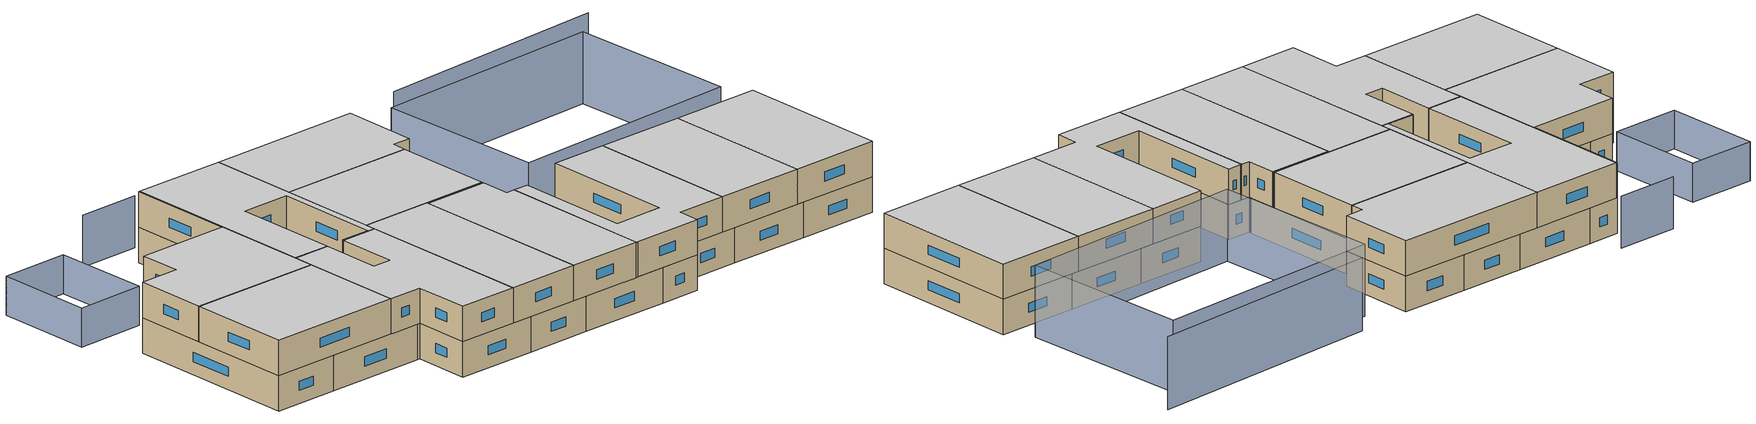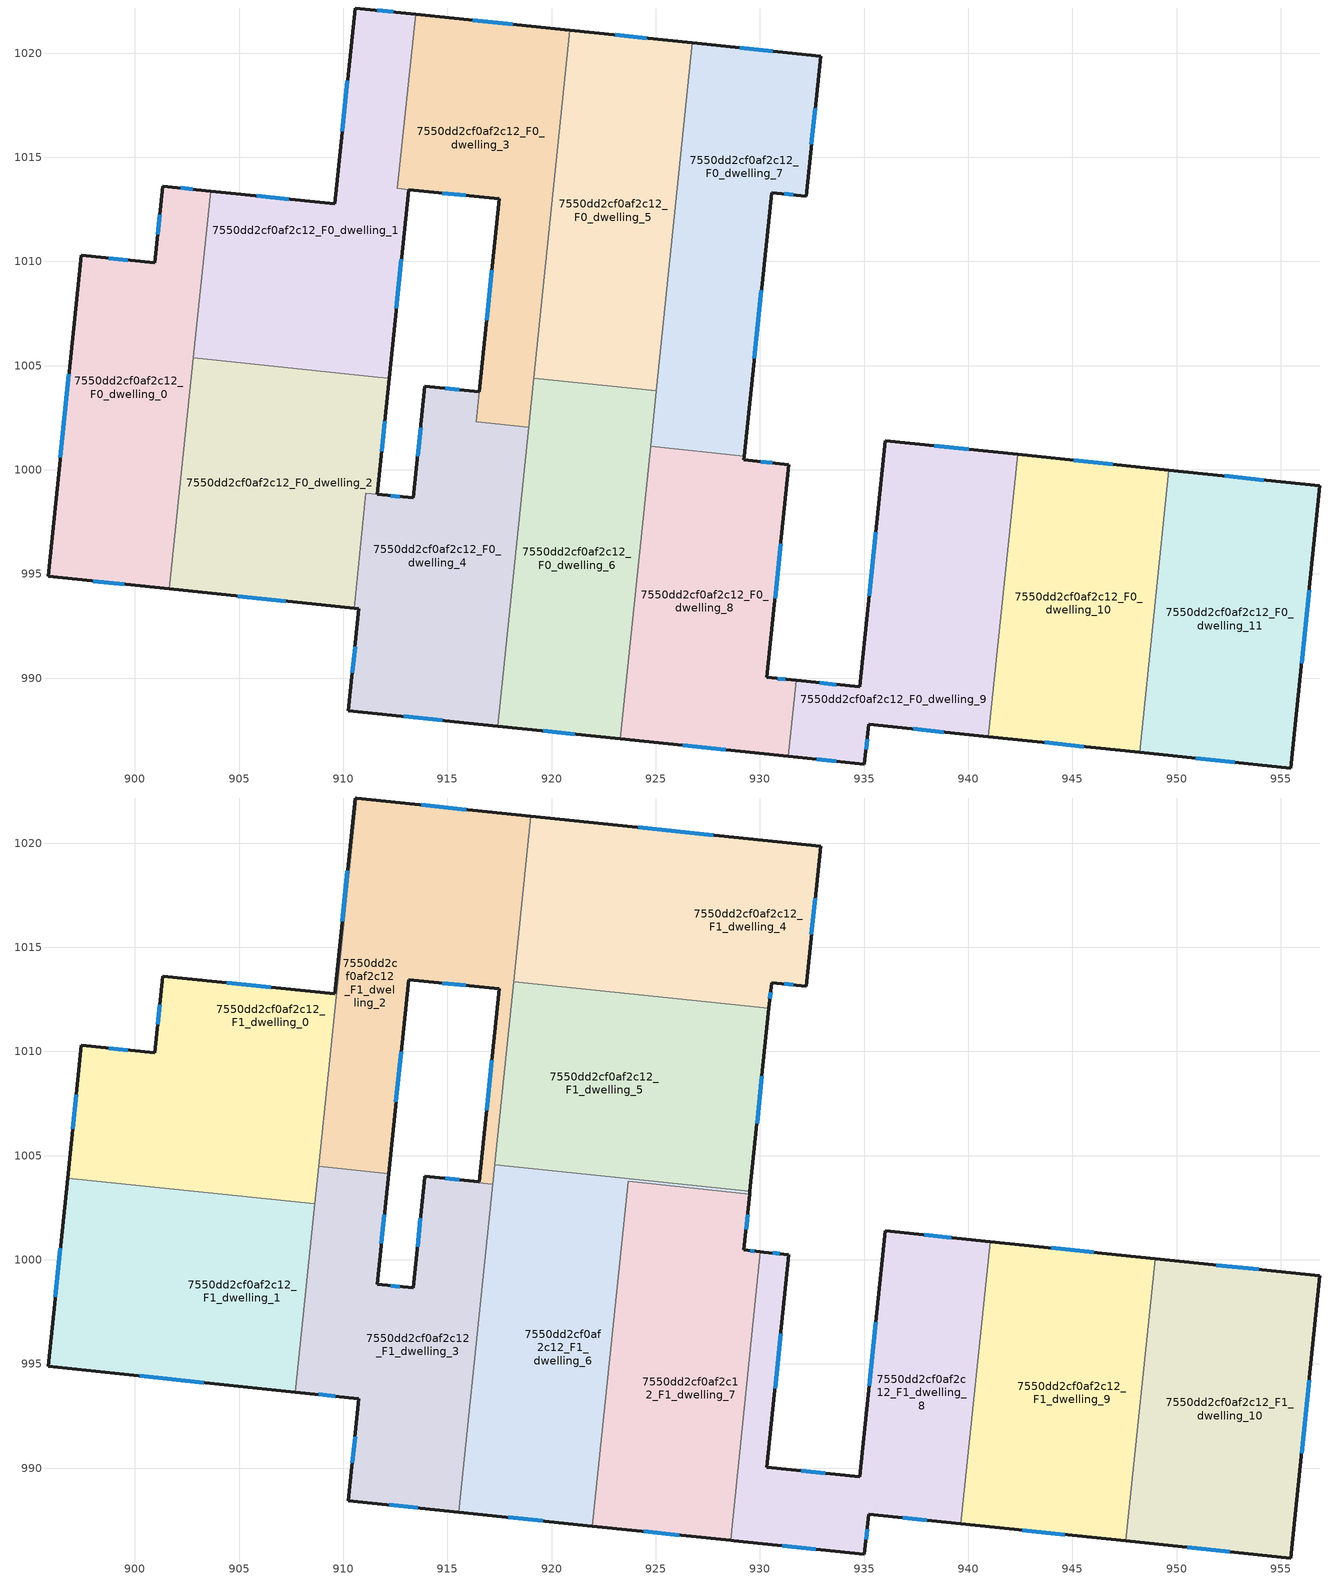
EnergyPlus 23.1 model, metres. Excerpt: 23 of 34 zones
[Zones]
7550dd2cf0af2c12_F0_dwelling_0
 floor ground (EU_floor_Construction): 903.63,1013.38 901.66,994.28 895.83,994.88 897.42,1010.29 900.96,1009.93 901.34,1013.62 z0
 wall outside (EU_wall_Construction): 903.63,1013.38 901.34,1013.62 900.96,1009.93 897.42,1010.29 895.83,994.88 901.66,994.28 z0:3
 wall to 7550dd2cf0af2c12_F0_dwelling_2 (EU_wall_Construction): 901.66,994.28 902.8,1005.37 z0:3
 wall to 7550dd2cf0af2c12_F0_dwelling_1 (EU_wall_Construction): 902.8,1005.37 903.63,1013.38 z0:3
 window (EU_Window_Construction): 901.2,1012.25 901.1,1011.3 / 902.78,1013.47 902.19,1013.53 / 897.99,994.66 899.49,994.5 / 896.83,1004.58 896.42,1000.6 / 899.65,1010.07 898.74,1010.16 z1.11:1.89
7550dd2cf0af2c12_F0_dwelling_1
 floor ground (EU_floor_Construction): 913.47,1021.87 912.6,1013.51 913.14,1013.45 912.2,1004.4 902.8,1005.37 903.63,1013.38 909.59,1012.76 910.56,1022.17 z0
 wall outside (EU_wall_Construction): 913.47,1021.87 910.56,1022.17 909.59,1012.76 903.63,1013.38 / 912.2,1004.4 913.14,1013.45 z0:3
 wall to 7550dd2cf0af2c12_F0_dwelling_3 (EU_wall_Construction): 913.14,1013.45 912.6,1013.51 913.47,1021.87 z0:3
 wall to 7550dd2cf0af2c12_F0_dwelling_2 (EU_wall_Construction): 902.8,1005.37 911.66,1004.45 912.2,1004.4 z0:3
 window (EU_Window_Construction): 907.38,1012.99 905.84,1013.15 / 910.2,1018.68 909.95,1016.25 / 912.39,1021.98 911.64,1022.05 / 912.55,1007.76 912.79,1010.09 z1.11:1.89
7550dd2cf0af2c12_F0_dwelling_10
 floor ground (EU_floor_Construction): 949.63,999.98 948.22,986.44 940.97,987.19 942.37,1000.73 z0
 wall outside (EU_wall_Construction): 949.63,999.98 942.37,1000.73 / 940.97,987.19 948.22,986.44 z0:3
 wall to 7550dd2cf0af2c12_F0_dwelling_9 (EU_wall_Construction): 942.37,1000.73 940.97,987.19 z0:3
 wall to 7550dd2cf0af2c12_F0_dwelling_11 (EU_wall_Construction): 948.22,986.44 949.63,999.98 z0:3
 window (EU_Window_Construction): 946.93,1000.26 945.06,1000.46 / 943.66,986.91 945.53,986.72 z1.11:1.89
7550dd2cf0af2c12_F0_dwelling_11
 floor ground (EU_floor_Construction): 956.88,999.23 955.48,985.69 948.22,986.44 949.63,999.98 z0
 wall outside (EU_wall_Construction): 948.22,986.44 955.48,985.69 956.88,999.23 949.63,999.98 z0:3
 window (EU_Window_Construction): 954.19,999.51 952.32,999.7 / 956,990.71 956.36,994.21 / 950.91,986.16 952.79,985.96 z1.11:1.89
7550dd2cf0af2c12_F0_dwelling_2
 floor ground (EU_floor_Construction): 912.2,1004.4 911.62,998.83 911.09,998.88 910.52,993.36 901.66,994.28 902.8,1005.37 z0
 wall outside (EU_wall_Construction): 911.62,998.83 912.2,1004.4 / 901.66,994.28 910.52,993.36 z0:3
 wall to 7550dd2cf0af2c12_F0_dwelling_4 (EU_wall_Construction): 910.52,993.36 911.09,998.88 911.62,998.83 z0:3
 window (EU_Window_Construction): 911.84,1000.89 911.99,1002.33 / 904.94,993.94 907.23,993.7 z1.11:1.89
7550dd2cf0af2c12_F0_dwelling_3
 floor ground (EU_floor_Construction): 920.87,1021.1 918.9,1002.04 916.39,1002.3 917.49,1013 913.14,1013.45 912.6,1013.51 913.47,1021.87 z0
 wall outside (EU_wall_Construction): 913.14,1013.45 917.49,1013 916.53,1003.75 / 920.87,1021.1 913.47,1021.87 z0:3
 wall to 7550dd2cf0af2c12_F0_dwelling_4 (EU_wall_Construction): 916.53,1003.75 916.38,1002.3 / 916.39,1002.3 918.9,1002.04 z0:3
 wall to 7550dd2cf0af2c12_F0_dwelling_5 (EU_wall_Construction): 919.14,1004.4 920.87,1021.1 z0:3
 wall to 7550dd2cf0af2c12_F0_dwelling_6 (EU_wall_Construction): 918.9,1002.04 919.14,1004.4 z0:3
 window (EU_Window_Construction): 917.14,1009.57 916.89,1007.18 / 914.76,1013.28 915.88,1013.17 / 918.12,1021.38 916.21,1021.58 z1.11:1.89
7550dd2cf0af2c12_F0_dwelling_4
 floor ground (EU_floor_Construction): 918.9,1002.04 917.41,987.69 910.24,988.43 910.75,993.34 910.52,993.36 911.09,998.88 913.36,998.65 913.92,1004.02 916.53,1003.75 916.38,1002.3 z0
 wall outside (EU_wall_Construction): 916.53,1003.75 913.92,1004.02 913.36,998.65 911.63,998.83 / 910.52,993.36 910.75,993.34 910.24,988.43 917.41,987.69 z0:3
 wall to 7550dd2cf0af2c12_F0_dwelling_6 (EU_wall_Construction): 917.41,987.69 918.9,1002.04 z0:3
 window (EU_Window_Construction): 915.56,1003.85 914.89,1003.92 / 912.9,988.16 914.75,987.97 / 910.56,991.52 910.43,990.25 / 912.72,998.71 912.27,998.76 / 913.71,1002.03 913.57,1000.64 z1.11:1.89
7550dd2cf0af2c12_F0_dwelling_5
 floor ground (EU_floor_Construction): 926.76,1020.49 925.03,1003.79 919.14,1004.39 920.87,1021.1 z0
 wall outside (EU_wall_Construction): 926.76,1020.49 920.87,1021.1 z0:3
 wall to 7550dd2cf0af2c12_F0_dwelling_6 (EU_wall_Construction): 919.14,1004.39 925.03,1003.79 z0:3
 wall to 7550dd2cf0af2c12_F0_dwelling_7 (EU_wall_Construction): 925.03,1003.79 926.76,1020.49 z0:3
 window (EU_Window_Construction): 924.57,1020.71 923.05,1020.87 z1.11:1.89
7550dd2cf0af2c12_F0_dwelling_6
 floor ground (EU_floor_Construction): 925.03,1003.79 923.29,987.08 917.41,987.69 919.14,1004.39 z0
 wall outside (EU_wall_Construction): 917.41,987.69 923.29,987.08 z0:3
 wall to 7550dd2cf0af2c12_F0_dwelling_8 (EU_wall_Construction): 923.29,987.08 924.75,1001.12 z0:3
 wall to 7550dd2cf0af2c12_F0_dwelling_7 (EU_wall_Construction): 924.75,1001.12 925.02,1003.79 z0:3
 window (EU_Window_Construction): 919.59,987.47 921.11,987.31 z1.11:1.89
7550dd2cf0af2c12_F0_dwelling_7
 floor ground (EU_floor_Construction): 932.91,1019.85 932.22,1013.13 930.56,1013.31 929.25,1000.66 924.75,1001.12 926.76,1020.49 z0
 wall outside (EU_wall_Construction): 929.25,1000.66 930.56,1013.31 932.22,1013.13 932.91,1019.85 926.76,1020.49 z0:3
 wall to 7550dd2cf0af2c12_F0_dwelling_8 (EU_wall_Construction): 924.75,1001.12 929.25,1000.66 z0:3
 window (EU_Window_Construction): 932.47,1015.63 932.65,1017.36 / 931.17,1013.24 931.6,1013.2 / 929.74,1005.35 930.07,1008.61 / 930.63,1020.09 929.04,1020.25 z1.11:1.89
7550dd2cf0af2c12_F0_dwelling_8
 floor ground (EU_floor_Construction): 931.39,1000.25 930.33,990.04 931.74,989.89 931.36,986.25 923.29,987.08 924.75,1001.12 929.25,1000.66 929.23,1000.47 z0
 wall outside (EU_wall_Construction): 931.74,989.89 930.33,990.04 931.39,1000.25 929.23,1000.47 929.25,1000.66 / 923.29,987.08 931.36,986.25 z0:3
 wall to 7550dd2cf0af2c12_F0_dwelling_9 (EU_wall_Construction): 931.36,986.25 931.74,989.89 z0:3
 window (EU_Window_Construction): 930.73,993.82 931,996.46 / 931.22,989.94 930.86,989.98 / 926.29,986.77 928.37,986.56 / 930.59,1000.33 930.03,1000.39 z1.11:1.89
7550dd2cf0af2c12_F0_dwelling_9
 floor ground (EU_floor_Construction): 942.37,1000.73 940.97,987.19 935.22,987.79 935.02,985.87 931.36,986.25 931.74,989.89 934.8,989.57 936.02,1001.39 z0
 wall outside (EU_wall_Construction): 931.36,986.25 935.02,985.87 935.22,987.79 940.97,987.19 / 942.37,1000.73 936.02,1001.39 934.8,989.57 931.74,989.89 z0:3
 window (EU_Window_Construction): 937.35,987.56 938.83,987.41 / 935.09,986.58 935.14,987.07 / 932.72,986.11 933.66,986.01 / 933.66,989.69 932.88,989.77 / 935.57,997.01 935.25,993.96 / 940.02,1000.98 938.38,1001.15 z1.11:1.89
7550dd2cf0af2c12_F1_dwelling_0
 floor to 7550dd2cf0af2c12_F0_dwelling_1 (EU_floor_Construction): 910.65,1022.16 908.84,1004.74 902.8,1005.37 903.63,1013.38 909.59,1012.76 910.56,1022.17 z3
 floor to 7550dd2cf0af2c12_F0_dwelling_0 (EU_floor_Construction): 903.63,1013.38 902.59,1003.31 896.76,1003.92 897.42,1010.29 900.96,1009.93 901.34,1013.62 z3
 floor to 7550dd2cf0af2c12_F0_dwelling_2 (EU_floor_Construction): 908.84,1004.74 908.63,1002.69 902.59,1003.31 902.8,1005.37 z3
 wall outside (EU_wall_Construction): 910.65,1022.16 910.56,1022.17 909.59,1012.76 901.34,1013.62 900.96,1009.93 897.42,1010.29 896.76,1003.92 z3:6
 wall to 7550dd2cf0af2c12_F1_dwelling_1 (EU_wall_Construction): 896.76,1003.92 908.63,1002.69 z3:6
 wall to 7550dd2cf0af2c12_F1_dwelling_2 (EU_wall_Construction): 908.82,1004.48 910.65,1022.16 z3:6
 wall to 7550dd2cf0af2c12_F1_dwelling_3 (EU_wall_Construction): 908.63,1002.69 908.82,1004.48 z3:6
 window (EU_Window_Construction): 906.53,1013.08 904.4,1013.3 / 910.2,1018.68 909.95,1016.25 / 897.18,1007.93 897.01,1006.28 / 899.65,1010.07 898.74,1010.16 / 901.2,1012.25 901.1,1011.3 z4.11:4.89
 ceiling to 7550dd2cf0af2c12_F2_dwelling_0 (EU_floor_Construction): 908.63,1002.69 910.65,1022.16 910.56,1022.17 909.59,1012.76 901.34,1013.62 900.96,1009.93 897.42,1010.29 896.76,1003.92 z6
7550dd2cf0af2c12_F1_dwelling_1
 floor to 7550dd2cf0af2c12_F0_dwelling_2 (EU_floor_Construction): 908.63,1002.69 907.69,993.65 901.66,994.28 902.59,1003.31 z3
 floor to 7550dd2cf0af2c12_F0_dwelling_0 (EU_floor_Construction): 902.59,1003.31 901.66,994.28 895.83,994.88 896.76,1003.92 z3
 wall outside (EU_wall_Construction): 896.76,1003.92 895.83,994.88 907.69,993.65 z3:6
 wall to 7550dd2cf0af2c12_F1_dwelling_3 (EU_wall_Construction): 907.69,993.65 908.63,1002.69 z3:6
 window (EU_Window_Construction): 896.42,1000.57 896.18,998.23 / 900.23,994.43 903.29,994.11 z4.11:4.89
 ceiling to 7550dd2cf0af2c12_F2_dwelling_1 (EU_floor_Construction): 907.69,993.65 908.63,1002.69 896.76,1003.92 895.83,994.88 z6
7550dd2cf0af2c12_F1_dwelling_10
 floor to 7550dd2cf0af2c12_F0_dwelling_11 (EU_floor_Construction): 956.88,999.23 955.48,985.69 948.22,986.44 949.63,999.98 z3
 floor to 7550dd2cf0af2c12_F0_dwelling_10 (EU_floor_Construction): 949.63,999.98 948.22,986.44 947.56,986.51 948.97,1000.05 z3
 wall outside (EU_wall_Construction): 947.56,986.51 955.48,985.69 956.88,999.23 948.97,1000.05 z3:6
 wall to 7550dd2cf0af2c12_F1_dwelling_9 (EU_wall_Construction): 948.97,1000.05 947.56,986.51 z3:6
 window (EU_Window_Construction): 953.95,999.54 951.9,999.75 / 956,990.71 956.36,994.21 / 950.5,986.2 952.54,985.99 z4.11:4.89
 ceiling to 7550dd2cf0af2c12_F2_dwelling_10 (EU_floor_Construction): 955.48,985.69 956.88,999.23 948.97,1000.05 947.56,986.51 z6
7550dd2cf0af2c12_F1_dwelling_2
 floor to 7550dd2cf0af2c12_F0_dwelling_3 (EU_floor_Construction): 919,1021.29 917.17,1003.62 916.53,1003.69 917.49,1013 912.6,1013.51 913.47,1021.86 z3
 floor to 7550dd2cf0af2c12_F0_dwelling_1 (EU_floor_Construction): 913.47,1021.86 912.6,1013.51 913.14,1013.45 912.2,1004.4 908.84,1004.74 910.65,1022.16 z3
 floor to 7550dd2cf0af2c12_F0_dwelling_4 (EU_floor_Construction): 916.53,1003.75 916.53,1003.69 913.91,1003.96 913.92,1004.02 z3
 floor to 7550dd2cf0af2c12_F0_dwelling_2 (EU_floor_Construction): 912.2,1004.4 912.17,1004.14 908.82,1004.48 908.84,1004.74 z3
 wall outside (EU_wall_Construction): 913.91,1003.96 913.92,1004.02 916.53,1003.75 / 912.17,1004.14 913.14,1013.45 917.49,1013 916.53,1003.75 / 919,1021.29 910.65,1022.16 z3:6
 wall to 7550dd2cf0af2c12_F1_dwelling_3 (EU_wall_Construction): 913.91,1003.96 917.17,1003.62 / 908.82,1004.49 912.17,1004.14 z3:6
 wall to 7550dd2cf0af2c12_F1_dwelling_5 (EU_wall_Construction): 917.27,1004.56 917.27,1004.59 918.18,1013.35 z3:6
 wall to 7550dd2cf0af2c12_F1_dwelling_4 (EU_wall_Construction): 918.18,1013.35 919,1021.29 z3:6
 wall to 7550dd2cf0af2c12_F1_dwelling_6 (EU_wall_Construction): 917.17,1003.62 917.27,1004.56 z3:6
 window (EU_Window_Construction): 914.89,1003.92 915.56,1003.85 / 917.14,1009.57 916.89,1007.18 / 914.75,1013.28 915.88,1013.17 / 912.53,1007.59 912.78,1010 / 915.9,1021.61 913.75,1021.84 z4.11:4.89
 ceiling to 7550dd2cf0af2c12_F2_dwelling_2 (EU_floor_Construction): 917.17,1003.62 919,1021.29 910.65,1022.16 908.82,1004.49 912.17,1004.14 913.14,1013.45 917.49,1013 916.53,1003.75 913.92,1004.02 913.91,1003.96 z6
7550dd2cf0af2c12_F1_dwelling_3
 floor to 7550dd2cf0af2c12_F0_dwelling_2 (EU_floor_Construction): 912.17,1004.14 911.62,998.83 911.09,998.88 910.52,993.36 907.69,993.65 908.82,1004.49 z3
 floor to 7550dd2cf0af2c12_F0_dwelling_4 (EU_floor_Construction): 916.53,1003.69 916.38,1002.3 917.03,1002.24 915.54,987.89 910.24,988.43 910.75,993.34 910.52,993.36 911.09,998.88 913.36,998.65 913.91,1003.96 z3
 floor to 7550dd2cf0af2c12_F0_dwelling_3 (EU_floor_Construction): 917.17,1003.62 917.03,1002.24 916.38,1002.3 916.53,1003.69 z3
 wall outside (EU_wall_Construction): 913.91,1003.96 913.36,998.65 911.62,998.83 912.17,1004.14 / 907.69,993.65 910.75,993.34 910.24,988.43 915.54,987.89 z3:6
 wall to 7550dd2cf0af2c12_F1_dwelling_6 (EU_wall_Construction): 915.54,987.89 917.17,1003.62 z3:6
 window (EU_Window_Construction): 911.83,1000.8 911.97,1002.17 / 912.72,998.71 912.27,998.76 / 913.71,1001.99 913.56,1000.62 / 912.21,988.23 913.57,988.09 / 910.56,991.52 910.43,990.25 / 908.83,993.54 909.62,993.45 z4.11:4.89
 ceiling to 7550dd2cf0af2c12_F2_dwelling_3 (EU_floor_Construction): 915.54,987.89 917.17,1003.62 913.91,1003.96 913.36,998.65 911.62,998.83 912.17,1004.14 908.82,1004.49 907.69,993.65 910.75,993.34 910.24,988.43 z6
7550dd2cf0af2c12_F1_dwelling_4
 floor to 7550dd2cf0af2c12_F0_dwelling_7 (EU_floor_Construction): 932.91,1019.85 932.22,1013.13 930.56,1013.31 930.43,1012.08 925.93,1012.55 926.75,1020.49 z3
 floor to 7550dd2cf0af2c12_F0_dwelling_5 (EU_floor_Construction): 926.75,1020.49 925.93,1012.55 920.05,1013.16 920.87,1021.1 z3
 floor to 7550dd2cf0af2c12_F0_dwelling_3 (EU_floor_Construction): 920.87,1021.1 920.05,1013.16 918.18,1013.35 919,1021.29 z3
 wall outside (EU_wall_Construction): 930.43,1012.08 930.56,1013.31 932.22,1013.13 932.91,1019.85 919,1021.29 z3:6
 wall to 7550dd2cf0af2c12_F1_dwelling_5 (EU_wall_Construction): 918.18,1013.35 930.43,1012.08 z3:6
 window (EU_Window_Construction): 932.47,1015.63 932.65,1017.36 / 931.17,1013.24 931.6,1013.2 / 930.48,1012.54 930.51,1012.85 / 927.75,1020.39 924.16,1020.76 z4.11:4.89
 ceiling to 7550dd2cf0af2c12_F2_dwelling_4 (EU_floor_Construction): 932.22,1013.13 932.91,1019.85 919,1021.29 918.18,1013.35 930.43,1012.08 930.56,1013.31 z6
7550dd2cf0af2c12_F1_dwelling_5
 floor to 7550dd2cf0af2c12_F0_dwelling_5 (EU_floor_Construction): 925.93,1012.55 925.03,1003.79 919.14,1004.39 920.05,1013.16 z3
 floor to 7550dd2cf0af2c12_F0_dwelling_3 (EU_floor_Construction): 920.05,1013.16 919.14,1004.36 917.27,1004.56 918.18,1013.35 z3
 floor to 7550dd2cf0af2c12_F0_dwelling_7 (EU_floor_Construction): 930.43,1012.08 929.52,1003.29 925.02,1003.76 925.93,1012.55 z3
 floor to 7550dd2cf0af2c12_F0_dwelling_6 (EU_floor_Construction): 925.02,1003.79 925.02,1003.76 919.14,1004.36 919.14,1004.39 z3
 wall outside (EU_wall_Construction): 929.52,1003.29 930.43,1012.08 z3:6
 wall to 7550dd2cf0af2c12_F1_dwelling_6 (EU_wall_Construction): 917.27,1004.56 929.52,1003.29 z3:6
 window (EU_Window_Construction): 929.86,1006.55 930.1,1008.82 z4.11:4.89
 ceiling to 7550dd2cf0af2c12_F2_dwelling_5 (EU_floor_Construction): 929.52,1003.29 930.43,1012.08 918.18,1013.35 917.27,1004.59 917.27,1004.56 z6
7550dd2cf0af2c12_F1_dwelling_6
 floor to 7550dd2cf0af2c12_F0_dwelling_4 (EU_floor_Construction): 918.9,1002.04 917.41,987.69 915.54,987.89 917.03,1002.24 z3
 floor to 7550dd2cf0af2c12_F0_dwelling_6 (EU_floor_Construction): 925.02,1003.76 925.01,1003.62 923.67,1003.76 921.96,987.22 917.41,987.69 919.14,1004.36 z3
 floor to 7550dd2cf0af2c12_F0_dwelling_7 (EU_floor_Construction): 929.52,1003.29 929.51,1003.15 925.01,1003.62 925.02,1003.76 z3
 floor to 7550dd2cf0af2c12_F0_dwelling_3 (EU_floor_Construction): 919.14,1004.36 918.9,1002.04 917.03,1002.24 917.27,1004.56 z3
 wall outside (EU_wall_Construction): 929.51,1003.15 929.52,1003.29 / 915.54,987.89 921.96,987.22 z3:6
 wall to 7550dd2cf0af2c12_F1_dwelling_7 (EU_wall_Construction): 921.96,987.22 923.67,1003.76 929.51,1003.15 z3:6
 window (EU_Window_Construction): 917.92,987.64 919.58,987.47 z4.11:4.89
 ceiling to 7550dd2cf0af2c12_F2_dwelling_6 (EU_floor_Construction): 921.96,987.22 923.67,1003.76 929.51,1003.15 929.52,1003.29 917.27,1004.56 915.54,987.89 z6
7550dd2cf0af2c12_F1_dwelling_7
 floor to 7550dd2cf0af2c12_F0_dwelling_6 (EU_floor_Construction): 925.01,1003.62 923.29,987.08 921.96,987.22 923.67,1003.76 z3
 floor to 7550dd2cf0af2c12_F0_dwelling_7 (EU_floor_Construction): 929.51,1003.15 929.25,1000.66 924.75,1001.12 925.01,1003.62 z3
 floor to 7550dd2cf0af2c12_F0_dwelling_8 (EU_floor_Construction): 930.02,1000.39 928.59,986.53 923.29,987.08 924.75,1001.12 929.25,1000.66 929.23,1000.47 z3
 wall outside (EU_wall_Construction): 930.02,1000.39 929.23,1000.47 929.51,1003.15 / 921.96,987.22 928.59,986.53 z3:6
 wall to 7550dd2cf0af2c12_F1_dwelling_8 (EU_wall_Construction): 928.59,986.53 930.02,1000.39 z3:6
 window (EU_Window_Construction): 929.33,1001.47 929.41,1002.16 / 929.73,1000.42 929.53,1000.44 / 924.42,986.97 926.13,986.79 z4.11:4.89
 ceiling to 7550dd2cf0af2c12_F2_dwelling_7 (EU_floor_Construction): 928.59,986.53 930.02,1000.39 929.23,1000.47 929.51,1003.15 923.67,1003.76 921.96,987.22 z6
7550dd2cf0af2c12_F1_dwelling_8
 floor to 7550dd2cf0af2c12_F0_dwelling_8 (EU_floor_Construction): 931.39,1000.25 930.33,990.04 931.74,989.89 931.36,986.25 928.74,986.52 928.65,986.53 928.59,986.53 930.02,1000.39 930.08,1000.38 930.17,1000.37 z3
 floor to 7550dd2cf0af2c12_F0_dwelling_9 (EU_floor_Construction): 941.05,1000.87 939.65,987.33 935.22,987.79 935.02,985.87 931.36,986.25 931.74,989.89 934.8,989.57 936.02,1001.39 z3
 wall outside (EU_wall_Construction): 941.05,1000.87 936.02,1001.39 934.8,989.57 930.33,990.04 931.39,1000.25 930.17,1000.37 930.02,1000.39 / 928.59,986.53 928.74,986.52 935.02,985.87 935.22,987.79 939.65,987.33 z3:6
 wall to 7550dd2cf0af2c12_F1_dwelling_9 (EU_wall_Construction): 939.65,987.33 941.05,1000.87 z3:6
 window (EU_Window_Construction): 939.19,1001.06 937.89,1001.2 / 936.86,987.61 938,987.5 / 935.09,986.58 935.14,987.07 / 931.07,986.28 932.69,986.11 / 930.94,1000.29 930.63,1000.33 / 930.73,993.82 931,996.46 / 933.14,989.75 931.99,989.86 / 935.57,997.01 935.25,993.96 z4.11:4.89
 ceiling to 7550dd2cf0af2c12_F2_dwelling_8 (EU_floor_Construction): 939.65,987.33 941.05,1000.87 936.02,1001.39 934.8,989.57 930.33,990.04 931.39,1000.25 930.17,1000.37 930.02,1000.39 928.59,986.53 928.74,986.52 935.02,985.87 935.22,987.79 z6
7550dd2cf0af2c12_F1_dwelling_9
 floor to 7550dd2cf0af2c12_F0_dwelling_10 (EU_floor_Construction): 948.97,1000.05 947.56,986.51 940.97,987.19 942.37,1000.73 z3
 floor to 7550dd2cf0af2c12_F0_dwelling_9 (EU_floor_Construction): 942.37,1000.73 940.97,987.19 939.65,987.33 941.05,1000.87 z3
 wall outside (EU_wall_Construction): 948.97,1000.05 941.05,1000.87 / 939.65,987.33 947.56,986.51 z3:6
 window (EU_Window_Construction): 946.03,1000.36 943.99,1000.57 / 942.59,987.02 944.63,986.81 z4.11:4.89
 ceiling to 7550dd2cf0af2c12_F2_dwelling_9 (EU_floor_Construction): 947.56,986.51 948.97,1000.05 941.05,1000.87 939.65,987.33 z6
shading: 935.67,1018 956.65,1016.54 / 956.65,1016.54 955.6,1001.42 / 955.6,1001.42 934.61,1002.88 / 934.61,1002.88 935.67,1018 z0:6.1; 959.54,1018.52 937.97,1019.76 z0:6.2; 895.22,1014.64 896,1023.16 / 896,1023.16 902.12,1022.6 / 902.12,1022.6 901.35,1014.08 / 901.35,1014.08 895.22,1014.64 z0:3.3; 912.54,1024.31 907.02,1024.86 z0:4.4
[Building]
EU S2 Campaign: North Axis=0; Terrain=City; Solar Distribution=FullExterior
[Site:Location]
Cape.Town.Intl.AP: Latitude=-33.965; Longitude=18.602; Time Zone=2; Elevation=46
[SizingPeriod:WeatherFileDays]
AnnualSizingPeriod: Begin Month=1; Begin Day of Month=1; End Month=12; End Day of Month=31; Day of Week for Start Day=Monday; Use Weather File Daylight Saving Period=No; Use Weather File Rain and Snow Indicators=No
[MATERIAL]
EU_InternalMass_Material: Roughness=MediumRough; Thickness=0.1; Conductivity=1; Density=1800; Specific Heat=900; Thermal Absorptance=0.9; Solar Absorptance=0.7; Visible Absorptance=0.7
[MATERIAL:NOMASS] Roughness=MediumRough; Thermal Absorptance=0.9; Solar Absorptance=0.7; Visible Absorptance=0.7
Name | Thermal Resistance
EU_wall_NoMass | 0.457447
EU_floor_NoMass | 1.09226
[WINDOWMATERIAL:SIMPLEGLAZINGSYSTEM]
EU_Window_SimpleGlazing: UFactor=4.7504; Solar Heat Gain Coefficient=0.85; Visible Transmittance=0.85
[CONSTRUCTION]
EU_wall_Construction: EU_wall_NoMass
EU_floor_Construction: EU_floor_NoMass
EU_Window_Construction: EU_Window_SimpleGlazing
EU_InternalMass_Construction: EU_InternalMass_Material
[ZONE] Type=1; Multiplier=1; Ceiling Height=autocalculate; Floor Area=autocalculate; Part of Total Floor Area=Yes
Name | Volume
7550dd2cf0af2c12_F0_dwelling_0; 7550dd2cf0af2c12_F0_dwelling_5 | 298.002
7550dd2cf0af2c12_F1_dwelling_0 | 325.073
7550dd2cf0af2c12_F0_dwelling_1 | 312.713
7550dd2cf0af2c12_F1_dwelling_1 | 325.079
7550dd2cf0af2c12_F0_dwelling_10 | 297.968
7550dd2cf0af2c12_F1_dwelling_10; 7550dd2cf0af2c12_F1_dwelling_9 | 325.077
7550dd2cf0af2c12_F0_dwelling_11 | 298.013
7550dd2cf0af2c12_F0_dwelling_2 | 307.035
7550dd2cf0af2c12_F1_dwelling_2 | 325.066
7550dd2cf0af2c12_F0_dwelling_3 | 269.028
7550dd2cf0af2c12_F1_dwelling_3 | 325.091
7550dd2cf0af2c12_F0_dwelling_4 | 303.011
7550dd2cf0af2c12_F1_dwelling_4 | 328.712
7550dd2cf0af2c12_F1_dwelling_5 | 326.892
7550dd2cf0af2c12_F0_dwelling_6 | 298.015
7550dd2cf0af2c12_F1_dwelling_6 | 326.856
7550dd2cf0af2c12_F0_dwelling_7 | 297.989
7550dd2cf0af2c12_F1_dwelling_7 | 326.076
7550dd2cf0af2c12_F0_dwelling_8 | 297.988
7550dd2cf0af2c12_F1_dwelling_8 | 316.828
7550dd2cf0af2c12_F0_dwelling_9 | 297.975
[INTERNALMASS] Construction=EU_InternalMass_Construction
Name | Zone or ZoneList | Surface Area
7550dd2cf0af2c12_F0_dwelling_0_EU_InternalMass | 7550dd2cf0af2c12_F0_dwelling_0 | 99.334
7550dd2cf0af2c12_F0_dwelling_1_EU_InternalMass | 7550dd2cf0af2c12_F0_dwelling_1 | 104.24
7550dd2cf0af2c12_F0_dwelling_2_EU_InternalMass | 7550dd2cf0af2c12_F0_dwelling_2 | 102.345
7550dd2cf0af2c12_F0_dwelling_3_EU_InternalMass | 7550dd2cf0af2c12_F0_dwelling_3 | 89.7005
7550dd2cf0af2c12_F0_dwelling_4_EU_InternalMass | 7550dd2cf0af2c12_F0_dwelling_4 | 101.01
7550dd2cf0af2c12_F0_dwelling_5_EU_InternalMass | 7550dd2cf0af2c12_F0_dwelling_5 | 99.3329
7550dd2cf0af2c12_F0_dwelling_6_EU_InternalMass | 7550dd2cf0af2c12_F0_dwelling_6 | 99.3381
7550dd2cf0af2c12_F0_dwelling_7_EU_InternalMass | 7550dd2cf0af2c12_F0_dwelling_7 | 99.3294
7550dd2cf0af2c12_F0_dwelling_8_EU_InternalMass | 7550dd2cf0af2c12_F0_dwelling_8 | 99.3276
7550dd2cf0af2c12_F0_dwelling_9_EU_InternalMass | 7550dd2cf0af2c12_F0_dwelling_9 | 99.3251
7550dd2cf0af2c12_F0_dwelling_10_EU_InternalMass | 7550dd2cf0af2c12_F0_dwelling_10 | 99.3226
7550dd2cf0af2c12_F0_dwelling_11_EU_InternalMass | 7550dd2cf0af2c12_F0_dwelling_11 | 99.3376
7550dd2cf0af2c12_F1_dwelling_0_EU_InternalMass | 7550dd2cf0af2c12_F1_dwelling_0 | 108.357
7550dd2cf0af2c12_F1_dwelling_1_EU_InternalMass | 7550dd2cf0af2c12_F1_dwelling_1 | 108.36
7550dd2cf0af2c12_F1_dwelling_2_EU_InternalMass | 7550dd2cf0af2c12_F1_dwelling_2 | 108.355
7550dd2cf0af2c12_F1_dwelling_3_EU_InternalMass | 7550dd2cf0af2c12_F1_dwelling_3 | 108.363
7550dd2cf0af2c12_F1_dwelling_4_EU_InternalMass | 7550dd2cf0af2c12_F1_dwelling_4 | 109.574
7550dd2cf0af2c12_F1_dwelling_5_EU_InternalMass | 7550dd2cf0af2c12_F1_dwelling_5 | 108.964
7550dd2cf0af2c12_F1_dwelling_6_EU_InternalMass | 7550dd2cf0af2c12_F1_dwelling_6 | 108.954
7550dd2cf0af2c12_F1_dwelling_7_EU_InternalMass | 7550dd2cf0af2c12_F1_dwelling_7 | 108.693
7550dd2cf0af2c12_F1_dwelling_8_EU_InternalMass | 7550dd2cf0af2c12_F1_dwelling_8 | 105.61
7550dd2cf0af2c12_F1_dwelling_9_EU_InternalMass | 7550dd2cf0af2c12_F1_dwelling_9 | 108.359
7550dd2cf0af2c12_F1_dwelling_10_EU_InternalMass | 7550dd2cf0af2c12_F1_dwelling_10 | 108.359
[OTHEREQUIPMENT] Fuel Type=Electricity; Design Level Calculation Method=Watts/Area; Power per Zone Floor Area=1; Fraction Latent=0; Fraction Radiant=0; Fraction Lost=0; Carbon Dioxide Generation Rate=0; EndUse Subcategory=EU_Step8_InternalGains
Name | Zone or ZoneList or Space or SpaceList | Schedule
EU_Step8_InternalGain_7550dd2cf0af2c12_F0_dwelling_0_f000 | 7550dd2cf0af2c12_F0_dwelling_0 | EU_Step8_GainSchedule_7550dd2cf0af2c12_F0_dwelling_0_f000
EU_Step8_InternalGain_7550dd2cf0af2c12_F0_dwelling_1_f000 | 7550dd2cf0af2c12_F0_dwelling_1 | EU_Step8_GainSchedule_7550dd2cf0af2c12_F0_dwelling_1_f000
EU_Step8_InternalGain_7550dd2cf0af2c12_F0_dwelling_2_f000 | 7550dd2cf0af2c12_F0_dwelling_2 | EU_Step8_GainSchedule_7550dd2cf0af2c12_F0_dwelling_2_f000
EU_Step8_InternalGain_7550dd2cf0af2c12_F0_dwelling_3_f000 | 7550dd2cf0af2c12_F0_dwelling_3 | EU_Step8_GainSchedule_7550dd2cf0af2c12_F0_dwelling_3_f000
EU_Step8_InternalGain_7550dd2cf0af2c12_F0_dwelling_4_f000 | 7550dd2cf0af2c12_F0_dwelling_4 | EU_Step8_GainSchedule_7550dd2cf0af2c12_F0_dwelling_4_f000
EU_Step8_InternalGain_7550dd2cf0af2c12_F0_dwelling_5_f000 | 7550dd2cf0af2c12_F0_dwelling_5 | EU_Step8_GainSchedule_7550dd2cf0af2c12_F0_dwelling_5_f000
EU_Step8_InternalGain_7550dd2cf0af2c12_F0_dwelling_6_f000 | 7550dd2cf0af2c12_F0_dwelling_6 | EU_Step8_GainSchedule_7550dd2cf0af2c12_F0_dwelling_6_f000
EU_Step8_InternalGain_7550dd2cf0af2c12_F0_dwelling_7_f000 | 7550dd2cf0af2c12_F0_dwelling_7 | EU_Step8_GainSchedule_7550dd2cf0af2c12_F0_dwelling_7_f000
EU_Step8_InternalGain_7550dd2cf0af2c12_F0_dwelling_8_f000 | 7550dd2cf0af2c12_F0_dwelling_8 | EU_Step8_GainSchedule_7550dd2cf0af2c12_F0_dwelling_8_f000
EU_Step8_InternalGain_7550dd2cf0af2c12_F0_dwelling_9_f000 | 7550dd2cf0af2c12_F0_dwelling_9 | EU_Step8_GainSchedule_7550dd2cf0af2c12_F0_dwelling_9_f000
EU_Step8_InternalGain_7550dd2cf0af2c12_F0_dwelling_10_f000 | 7550dd2cf0af2c12_F0_dwelling_10 | EU_Step8_GainSchedule_7550dd2cf0af2c12_F0_dwelling_10_f000
EU_Step8_InternalGain_7550dd2cf0af2c12_F0_dwelling_11_f000 | 7550dd2cf0af2c12_F0_dwelling_11 | EU_Step8_GainSchedule_7550dd2cf0af2c12_F0_dwelling_11_f000
EU_Step8_InternalGain_7550dd2cf0af2c12_F1_dwelling_0_f000 | 7550dd2cf0af2c12_F1_dwelling_0 | EU_Step8_GainSchedule_7550dd2cf0af2c12_F1_dwelling_0_f000
EU_Step8_InternalGain_7550dd2cf0af2c12_F1_dwelling_1_f000 | 7550dd2cf0af2c12_F1_dwelling_1 | EU_Step8_GainSchedule_7550dd2cf0af2c12_F1_dwelling_1_f000
EU_Step8_InternalGain_7550dd2cf0af2c12_F1_dwelling_2_f000 | 7550dd2cf0af2c12_F1_dwelling_2 | EU_Step8_GainSchedule_7550dd2cf0af2c12_F1_dwelling_2_f000
EU_Step8_InternalGain_7550dd2cf0af2c12_F1_dwelling_3_f000 | 7550dd2cf0af2c12_F1_dwelling_3 | EU_Step8_GainSchedule_7550dd2cf0af2c12_F1_dwelling_3_f000
EU_Step8_InternalGain_7550dd2cf0af2c12_F1_dwelling_4_f000 | 7550dd2cf0af2c12_F1_dwelling_4 | EU_Step8_GainSchedule_7550dd2cf0af2c12_F1_dwelling_4_f000
EU_Step8_InternalGain_7550dd2cf0af2c12_F1_dwelling_5_f000 | 7550dd2cf0af2c12_F1_dwelling_5 | EU_Step8_GainSchedule_7550dd2cf0af2c12_F1_dwelling_5_f000
EU_Step8_InternalGain_7550dd2cf0af2c12_F1_dwelling_6_f000 | 7550dd2cf0af2c12_F1_dwelling_6 | EU_Step8_GainSchedule_7550dd2cf0af2c12_F1_dwelling_6_f000
EU_Step8_InternalGain_7550dd2cf0af2c12_F1_dwelling_7_f000 | 7550dd2cf0af2c12_F1_dwelling_7 | EU_Step8_GainSchedule_7550dd2cf0af2c12_F1_dwelling_7_f000
EU_Step8_InternalGain_7550dd2cf0af2c12_F1_dwelling_8_f000 | 7550dd2cf0af2c12_F1_dwelling_8 | EU_Step8_GainSchedule_7550dd2cf0af2c12_F1_dwelling_8_f000
EU_Step8_InternalGain_7550dd2cf0af2c12_F1_dwelling_9_f000 | 7550dd2cf0af2c12_F1_dwelling_9 | EU_Step8_GainSchedule_7550dd2cf0af2c12_F1_dwelling_9_f000
EU_Step8_InternalGain_7550dd2cf0af2c12_F1_dwelling_10_f000 | 7550dd2cf0af2c12_F1_dwelling_10 | EU_Step8_GainSchedule_7550dd2cf0af2c12_F1_dwelling_10_f000
[ZONEVENTILATION:DESIGNFLOWRATE] Schedule=EU_AlwaysOn; Design Flow Rate Calculation Method=AirChanges/Hour; Air Changes per Hour=0.690967; Ventilation Type=Natural; Fan Pressure Rise=0; Fan Total Efficiency=1; Constant Term Coefficient=1; Temperature Term Coefficient=0; Velocity Term Coefficient=0; Velocity Squared Term Coefficient=0; Minimum Indoor Temperature=-100; Maximum Indoor Temperature=100; Delta Temperature=-100; Minimum Outdoor Temperature=-100; Maximum Outdoor Temperature=100; Maximum Wind Speed=40
Name | Zone or ZoneList or Space or SpaceList
EU_ConstantAir_7550dd2cf0af2c12_F0_dwelling_0 | 7550dd2cf0af2c12_F0_dwelling_0
EU_ConstantAir_7550dd2cf0af2c12_F0_dwelling_1 | 7550dd2cf0af2c12_F0_dwelling_1
EU_ConstantAir_7550dd2cf0af2c12_F0_dwelling_2 | 7550dd2cf0af2c12_F0_dwelling_2
EU_ConstantAir_7550dd2cf0af2c12_F0_dwelling_3 | 7550dd2cf0af2c12_F0_dwelling_3
EU_ConstantAir_7550dd2cf0af2c12_F0_dwelling_4 | 7550dd2cf0af2c12_F0_dwelling_4
EU_ConstantAir_7550dd2cf0af2c12_F0_dwelling_5 | 7550dd2cf0af2c12_F0_dwelling_5
EU_ConstantAir_7550dd2cf0af2c12_F0_dwelling_6 | 7550dd2cf0af2c12_F0_dwelling_6
EU_ConstantAir_7550dd2cf0af2c12_F0_dwelling_7 | 7550dd2cf0af2c12_F0_dwelling_7
EU_ConstantAir_7550dd2cf0af2c12_F0_dwelling_8 | 7550dd2cf0af2c12_F0_dwelling_8
EU_ConstantAir_7550dd2cf0af2c12_F0_dwelling_9 | 7550dd2cf0af2c12_F0_dwelling_9
EU_ConstantAir_7550dd2cf0af2c12_F0_dwelling_10 | 7550dd2cf0af2c12_F0_dwelling_10
EU_ConstantAir_7550dd2cf0af2c12_F0_dwelling_11 | 7550dd2cf0af2c12_F0_dwelling_11
EU_ConstantAir_7550dd2cf0af2c12_F1_dwelling_0 | 7550dd2cf0af2c12_F1_dwelling_0
EU_ConstantAir_7550dd2cf0af2c12_F1_dwelling_1 | 7550dd2cf0af2c12_F1_dwelling_1
EU_ConstantAir_7550dd2cf0af2c12_F1_dwelling_2 | 7550dd2cf0af2c12_F1_dwelling_2
EU_ConstantAir_7550dd2cf0af2c12_F1_dwelling_3 | 7550dd2cf0af2c12_F1_dwelling_3
EU_ConstantAir_7550dd2cf0af2c12_F1_dwelling_4 | 7550dd2cf0af2c12_F1_dwelling_4
EU_ConstantAir_7550dd2cf0af2c12_F1_dwelling_5 | 7550dd2cf0af2c12_F1_dwelling_5
EU_ConstantAir_7550dd2cf0af2c12_F1_dwelling_6 | 7550dd2cf0af2c12_F1_dwelling_6
EU_ConstantAir_7550dd2cf0af2c12_F1_dwelling_7 | 7550dd2cf0af2c12_F1_dwelling_7
EU_ConstantAir_7550dd2cf0af2c12_F1_dwelling_8 | 7550dd2cf0af2c12_F1_dwelling_8
EU_ConstantAir_7550dd2cf0af2c12_F1_dwelling_9 | 7550dd2cf0af2c12_F1_dwelling_9
EU_ConstantAir_7550dd2cf0af2c12_F1_dwelling_10 | 7550dd2cf0af2c12_F1_dwelling_10
[HVACTEMPLATE:THERMOSTAT] Constant Heating Setpoint=20; Constant Cooling Setpoint=50
EU_HeatOnly_7550dd2cf0af2c12_F0_dwelling_0; EU_HeatOnly_7550dd2cf0af2c12_F0_dwelling_1; EU_HeatOnly_7550dd2cf0af2c12_F0_dwelling_2; EU_HeatOnly_7550dd2cf0af2c12_F0_dwelling_3; EU_HeatOnly_7550dd2cf0af2c12_F0_dwelling_4; EU_HeatOnly_7550dd2cf0af2c12_F0_dwelling_5; EU_HeatOnly_7550dd2cf0af2c12_F0_dwelling_6; EU_HeatOnly_7550dd2cf0af2c12_F0_dwelling_7; EU_HeatOnly_7550dd2cf0af2c12_F0_dwelling_8; EU_HeatOnly_7550dd2cf0af2c12_F0_dwelling_9; EU_HeatOnly_7550dd2cf0af2c12_F0_dwelling_10; EU_HeatOnly_7550dd2cf0af2c12_F0_dwelling_11; EU_HeatOnly_7550dd2cf0af2c12_F1_dwelling_0; EU_HeatOnly_7550dd2cf0af2c12_F1_dwelling_1; EU_HeatOnly_7550dd2cf0af2c12_F1_dwelling_2; EU_HeatOnly_7550dd2cf0af2c12_F1_dwelling_3; EU_HeatOnly_7550dd2cf0af2c12_F1_dwelling_4; EU_HeatOnly_7550dd2cf0af2c12_F1_dwelling_5; EU_HeatOnly_7550dd2cf0af2c12_F1_dwelling_6; EU_HeatOnly_7550dd2cf0af2c12_F1_dwelling_7; EU_HeatOnly_7550dd2cf0af2c12_F1_dwelling_8; EU_HeatOnly_7550dd2cf0af2c12_F1_dwelling_9; EU_HeatOnly_7550dd2cf0af2c12_F1_dwelling_10; EU_HeatOnly_7550dd2cf0af2c12_F2_dwelling_0; EU_HeatOnly_7550dd2cf0af2c12_F2_dwelling_1; EU_HeatOnly_7550dd2cf0af2c12_F2_dwelling_2; EU_HeatOnly_7550dd2cf0af2c12_F2_dwelling_3; EU_HeatOnly_7550dd2cf0af2c12_F2_dwelling_4; EU_HeatOnly_7550dd2cf0af2c12_F2_dwelling_5; EU_HeatOnly_7550dd2cf0af2c12_F2_dwelling_6; EU_HeatOnly_7550dd2cf0af2c12_F2_dwelling_7; EU_HeatOnly_7550dd2cf0af2c12_F2_dwelling_8; EU_HeatOnly_7550dd2cf0af2c12_F2_dwelling_9; EU_HeatOnly_7550dd2cf0af2c12_F2_dwelling_10
[HVACTEMPLATE:ZONE:IDEALLOADSAIRSYSTEM] System Availability Schedule=EU_AlwaysOn; Maximum Heating Supply Air Temperature=50; Minimum Cooling Supply Air Temperature=13; Maximum Heating Supply Air Humidity Ratio=0.0156; Minimum Cooling Supply Air Humidity Ratio=0.0077; Heating Limit=NoLimit; Cooling Limit=NoLimit; Heating Availability Schedule=EU_AlwaysOn; Cooling Availability Schedule=EU_CoolingOff; Dehumidification Control Type=ConstantSensibleHeatRatio; Cooling Sensible Heat Ratio=0.7; Dehumidification Setpoint=60; Humidification Control Type=None; Humidification Setpoint=30; Outdoor Air Method=None; Outdoor Air Flow Rate per Person=0.00944; Outdoor Air Flow Rate per Zone Floor Area=0; Outdoor Air Flow Rate per Zone=0; Demand Controlled Ventilation Type=None; Outdoor Air Economizer Type=NoEconomizer; Heat Recovery Type=None; Sensible Heat Recovery Effectiveness=0.7; Latent Heat Recovery Effectiveness=0.65
Name | Template Thermostat
7550dd2cf0af2c12_F0_dwelling_0 | EU_HeatOnly_7550dd2cf0af2c12_F0_dwelling_0
7550dd2cf0af2c12_F0_dwelling_1 | EU_HeatOnly_7550dd2cf0af2c12_F0_dwelling_1
7550dd2cf0af2c12_F0_dwelling_2 | EU_HeatOnly_7550dd2cf0af2c12_F0_dwelling_2
7550dd2cf0af2c12_F0_dwelling_3 | EU_HeatOnly_7550dd2cf0af2c12_F0_dwelling_3
7550dd2cf0af2c12_F0_dwelling_4 | EU_HeatOnly_7550dd2cf0af2c12_F0_dwelling_4
7550dd2cf0af2c12_F0_dwelling_5 | EU_HeatOnly_7550dd2cf0af2c12_F0_dwelling_5
7550dd2cf0af2c12_F0_dwelling_6 | EU_HeatOnly_7550dd2cf0af2c12_F0_dwelling_6
7550dd2cf0af2c12_F0_dwelling_7 | EU_HeatOnly_7550dd2cf0af2c12_F0_dwelling_7
7550dd2cf0af2c12_F0_dwelling_8 | EU_HeatOnly_7550dd2cf0af2c12_F0_dwelling_8
7550dd2cf0af2c12_F0_dwelling_9 | EU_HeatOnly_7550dd2cf0af2c12_F0_dwelling_9
7550dd2cf0af2c12_F0_dwelling_10 | EU_HeatOnly_7550dd2cf0af2c12_F0_dwelling_10
7550dd2cf0af2c12_F0_dwelling_11 | EU_HeatOnly_7550dd2cf0af2c12_F0_dwelling_11
7550dd2cf0af2c12_F1_dwelling_0 | EU_HeatOnly_7550dd2cf0af2c12_F1_dwelling_0
7550dd2cf0af2c12_F1_dwelling_1 | EU_HeatOnly_7550dd2cf0af2c12_F1_dwelling_1
7550dd2cf0af2c12_F1_dwelling_2 | EU_HeatOnly_7550dd2cf0af2c12_F1_dwelling_2
7550dd2cf0af2c12_F1_dwelling_3 | EU_HeatOnly_7550dd2cf0af2c12_F1_dwelling_3
7550dd2cf0af2c12_F1_dwelling_4 | EU_HeatOnly_7550dd2cf0af2c12_F1_dwelling_4
7550dd2cf0af2c12_F1_dwelling_5 | EU_HeatOnly_7550dd2cf0af2c12_F1_dwelling_5
7550dd2cf0af2c12_F1_dwelling_6 | EU_HeatOnly_7550dd2cf0af2c12_F1_dwelling_6
7550dd2cf0af2c12_F1_dwelling_7 | EU_HeatOnly_7550dd2cf0af2c12_F1_dwelling_7
7550dd2cf0af2c12_F1_dwelling_8 | EU_HeatOnly_7550dd2cf0af2c12_F1_dwelling_8
7550dd2cf0af2c12_F1_dwelling_9 | EU_HeatOnly_7550dd2cf0af2c12_F1_dwelling_9
7550dd2cf0af2c12_F1_dwelling_10 | EU_HeatOnly_7550dd2cf0af2c12_F1_dwelling_10
[SIZING:ZONE] Zone Cooling Design Supply Air Temperature Input Method=SupplyAirTemperature; Zone Cooling Design Supply Air Temperature=13; Zone Heating Design Supply Air Temperature Input Method=SupplyAirTemperature; Zone Heating Design Supply Air Temperature=50; Zone Cooling Design Supply Air Humidity Ratio=0.008; Zone Heating Design Supply Air Humidity Ratio=0.008; Cooling Design Air Flow Method=DesignDay; Cooling Design Air Flow Rate=0; Cooling Minimum Air Flow per Zone Floor Area=0.000762; Cooling Minimum Air Flow=0; Cooling Minimum Air Flow Fraction=0.2; Heating Design Air Flow Method=DesignDay; Heating Design Air Flow Rate=0; Heating Maximum Air Flow per Zone Floor Area=0.002032; Heating Maximum Air Flow=0.141576; Heating Maximum Air Flow Fraction=0.3; Account for Dedicated Outdoor Air System=No; Dedicated Outdoor Air System Control Strategy=NeutralSupplyAir; Dedicated Outdoor Air Low Setpoint Temperature for Design=autosize; Dedicated Outdoor Air High Setpoint Temperature for Design=autosize; Zone Load Sizing Method=Sensible Load Only No Latent Load; Zone Latent Cooling Design Supply Air Humidity Ratio Input Method=HumidityRatioDifference; Zone Cooling Design Supply Air Humidity Ratio Difference=0.005; Zone Latent Heating Design Supply Air Humidity Ratio Input Method=HumidityRatioDifference; Zone Humidification Design Supply Air Humidity Ratio Difference=0.005
7550dd2cf0af2c12_F0_dwelling_0; 7550dd2cf0af2c12_F0_dwelling_1; 7550dd2cf0af2c12_F0_dwelling_2; 7550dd2cf0af2c12_F0_dwelling_3; 7550dd2cf0af2c12_F0_dwelling_4; 7550dd2cf0af2c12_F0_dwelling_5; 7550dd2cf0af2c12_F0_dwelling_6; 7550dd2cf0af2c12_F0_dwelling_7; 7550dd2cf0af2c12_F0_dwelling_8; 7550dd2cf0af2c12_F0_dwelling_9; 7550dd2cf0af2c12_F0_dwelling_10; 7550dd2cf0af2c12_F0_dwelling_11; 7550dd2cf0af2c12_F1_dwelling_0; 7550dd2cf0af2c12_F1_dwelling_1; 7550dd2cf0af2c12_F1_dwelling_2; 7550dd2cf0af2c12_F1_dwelling_3; 7550dd2cf0af2c12_F1_dwelling_4; 7550dd2cf0af2c12_F1_dwelling_5; 7550dd2cf0af2c12_F1_dwelling_6; 7550dd2cf0af2c12_F1_dwelling_7; 7550dd2cf0af2c12_F1_dwelling_8; 7550dd2cf0af2c12_F1_dwelling_9; 7550dd2cf0af2c12_F1_dwelling_10
[SCHEDULE:CONSTANT]
Name | Hourly Value
EU_AlwaysOn | 1
EU_CoolingOff | 0
[SCHEDULE:FILE] Column Number=1; Rows to Skip at Top=0; Number of Hours of Data=8760; Column Separator=Comma; Interpolate to Timestep=No; Minutes per Item=60; Adjust Schedule for Daylight Savings=Yes
Name | File
EU_Step8_GainSchedule_7550dd2cf0af2c12_F0_dwelling_0_f000 | ../../schedules/7550dd2cf0af2c12/7550dd2cf0af2c12_F0_dwelling_0_f000_gain.csv
EU_Step8_GainSchedule_7550dd2cf0af2c12_F0_dwelling_1_f000 | ../../schedules/7550dd2cf0af2c12/7550dd2cf0af2c12_F0_dwelling_1_f000_gain.csv
EU_Step8_GainSchedule_7550dd2cf0af2c12_F0_dwelling_2_f000 | ../../schedules/7550dd2cf0af2c12/7550dd2cf0af2c12_F0_dwelling_2_f000_gain.csv
EU_Step8_GainSchedule_7550dd2cf0af2c12_F0_dwelling_3_f000 | ../../schedules/7550dd2cf0af2c12/7550dd2cf0af2c12_F0_dwelling_3_f000_gain.csv
EU_Step8_GainSchedule_7550dd2cf0af2c12_F0_dwelling_4_f000 | ../../schedules/7550dd2cf0af2c12/7550dd2cf0af2c12_F0_dwelling_4_f000_gain.csv
EU_Step8_GainSchedule_7550dd2cf0af2c12_F0_dwelling_5_f000 | ../../schedules/7550dd2cf0af2c12/7550dd2cf0af2c12_F0_dwelling_5_f000_gain.csv
EU_Step8_GainSchedule_7550dd2cf0af2c12_F0_dwelling_6_f000 | ../../schedules/7550dd2cf0af2c12/7550dd2cf0af2c12_F0_dwelling_6_f000_gain.csv
EU_Step8_GainSchedule_7550dd2cf0af2c12_F0_dwelling_7_f000 | ../../schedules/7550dd2cf0af2c12/7550dd2cf0af2c12_F0_dwelling_7_f000_gain.csv
EU_Step8_GainSchedule_7550dd2cf0af2c12_F0_dwelling_8_f000 | ../../schedules/7550dd2cf0af2c12/7550dd2cf0af2c12_F0_dwelling_8_f000_gain.csv
EU_Step8_GainSchedule_7550dd2cf0af2c12_F0_dwelling_9_f000 | ../../schedules/7550dd2cf0af2c12/7550dd2cf0af2c12_F0_dwelling_9_f000_gain.csv
EU_Step8_GainSchedule_7550dd2cf0af2c12_F0_dwelling_10_f000 | ../../schedules/7550dd2cf0af2c12/7550dd2cf0af2c12_F0_dwelling_10_f000_gain.csv
EU_Step8_GainSchedule_7550dd2cf0af2c12_F0_dwelling_11_f000 | ../../schedules/7550dd2cf0af2c12/7550dd2cf0af2c12_F0_dwelling_11_f000_gain.csv
EU_Step8_GainSchedule_7550dd2cf0af2c12_F1_dwelling_0_f000 | ../../schedules/7550dd2cf0af2c12/7550dd2cf0af2c12_F1_dwelling_0_f000_gain.csv
EU_Step8_GainSchedule_7550dd2cf0af2c12_F1_dwelling_1_f000 | ../../schedules/7550dd2cf0af2c12/7550dd2cf0af2c12_F1_dwelling_1_f000_gain.csv
EU_Step8_GainSchedule_7550dd2cf0af2c12_F1_dwelling_2_f000 | ../../schedules/7550dd2cf0af2c12/7550dd2cf0af2c12_F1_dwelling_2_f000_gain.csv
EU_Step8_GainSchedule_7550dd2cf0af2c12_F1_dwelling_3_f000 | ../../schedules/7550dd2cf0af2c12/7550dd2cf0af2c12_F1_dwelling_3_f000_gain.csv
EU_Step8_GainSchedule_7550dd2cf0af2c12_F1_dwelling_4_f000 | ../../schedules/7550dd2cf0af2c12/7550dd2cf0af2c12_F1_dwelling_4_f000_gain.csv
EU_Step8_GainSchedule_7550dd2cf0af2c12_F1_dwelling_5_f000 | ../../schedules/7550dd2cf0af2c12/7550dd2cf0af2c12_F1_dwelling_5_f000_gain.csv
EU_Step8_GainSchedule_7550dd2cf0af2c12_F1_dwelling_6_f000 | ../../schedules/7550dd2cf0af2c12/7550dd2cf0af2c12_F1_dwelling_6_f000_gain.csv
EU_Step8_GainSchedule_7550dd2cf0af2c12_F1_dwelling_7_f000 | ../../schedules/7550dd2cf0af2c12/7550dd2cf0af2c12_F1_dwelling_7_f000_gain.csv
EU_Step8_GainSchedule_7550dd2cf0af2c12_F1_dwelling_8_f000 | ../../schedules/7550dd2cf0af2c12/7550dd2cf0af2c12_F1_dwelling_8_f000_gain.csv
EU_Step8_GainSchedule_7550dd2cf0af2c12_F1_dwelling_9_f000 | ../../schedules/7550dd2cf0af2c12/7550dd2cf0af2c12_F1_dwelling_9_f000_gain.csv
EU_Step8_GainSchedule_7550dd2cf0af2c12_F1_dwelling_10_f000 | ../../schedules/7550dd2cf0af2c12/7550dd2cf0af2c12_F1_dwelling_10_f000_gain.csv
